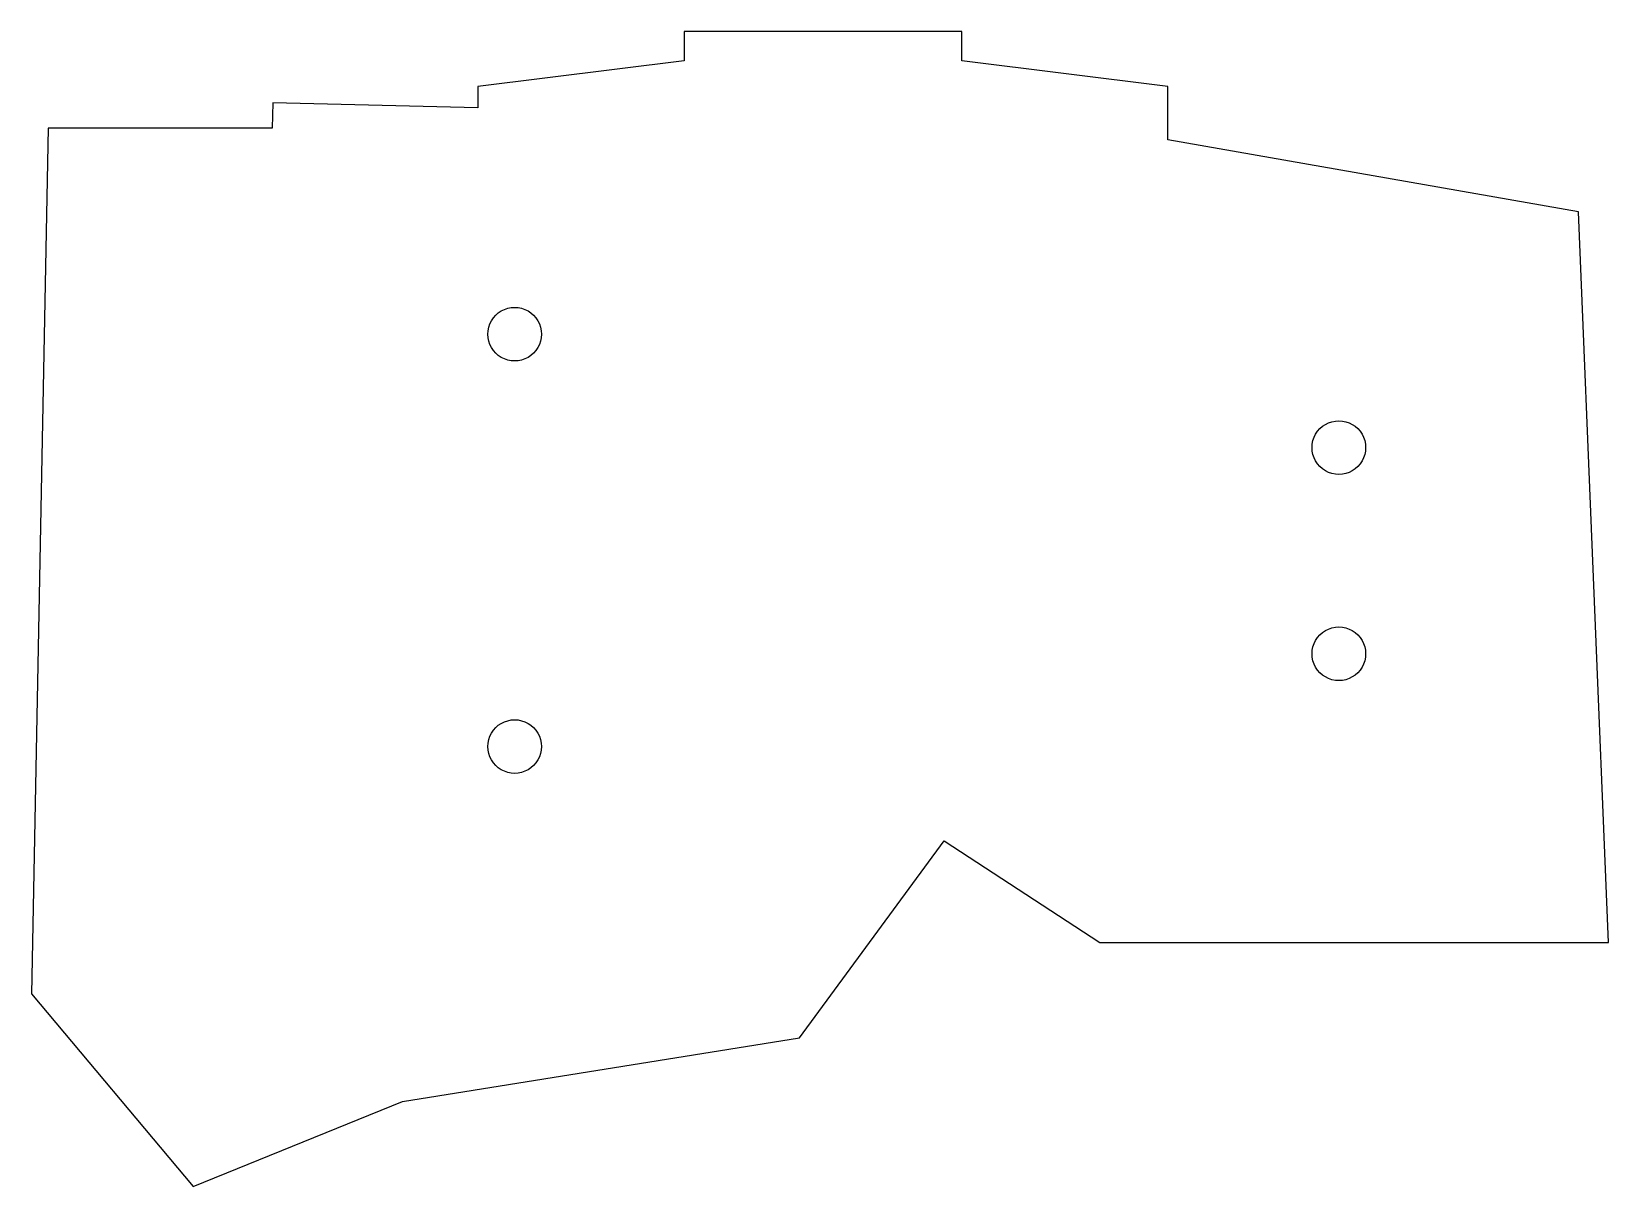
# Model space of a CAD drawing. Header units: metres. Extents: x -76 to 77, y -56 to 56.
import ezdxf

# ---------------------------------------------------------------- set-up
doc = ezdxf.new("R2010")
doc.units = ezdxf.units.M

msp = doc.modelspace()

# ---------------------------------------------------------------- linework, layer by layer
for p, q in [((13.821, 55.612), (-13.129, 55.612)), ((-13.129, 55.612), (-13.129, 52.7732)), ((13.821, 52.7732), (13.821, 55.612)), ((-13.129, 52.7732), (-33.129, 50.2732)), ((33.821, 50.2732), (13.821, 52.7732)), ((-33.129, 50.2732), (-33.129, 48.2109)), ((33.821, 45.1037), (33.821, 50.2732)), ((-53.0383, 48.7116), (-53.0935, 46.2421)), ((-33.129, 48.2109), (-53.0383, 48.7116)), ((-74.8563, 46.2421), (-76.4589, -37.7138)), ((-53.0935, 46.2421), (-74.8563, 46.2421)), ((73.6853, 38.1265), (33.821, 45.1037)), ((76.5989, -32.7429), (73.6853, 38.1265)), ((-31.971, 27.252), (-31.8206, 27.5571)), ((-31.8206, 27.5571), (-31.6317, 27.8398)), ((-31.6317, 27.8398), (-31.4074, 28.0955)), ((-31.4074, 28.0955), (-31.1517, 28.3198)), ((-31.1517, 28.3198), (-30.8689, 28.5087)), ((-30.8689, 28.5087), (-30.5639, 28.6591)), ((-30.5639, 28.6591), (-30.2419, 28.7684)), ((-30.2419, 28.7684), (-29.9083, 28.8348)), ((-29.9083, 28.8348), (-29.5689, 28.8571)), ((-29.5689, 28.8571), (-29.2296, 28.8348)), ((-29.2296, 28.8348), (-28.896, 28.7684)), ((-28.896, 28.7684), (-28.574, 28.6591)), ((-28.574, 28.6591), (-28.269, 28.5087)), ((-28.269, 28.5087), (-27.9862, 28.3198)), ((-27.9862, 28.3198), (-27.7305, 28.0955)), ((-27.7305, 28.0955), (-27.5062, 27.8398)), ((-27.5062, 27.8398), (-27.3173, 27.5571)), ((-27.3173, 27.5571), (-27.1669, 27.252)), ((-32.1689, 26.257), (-32.1467, 26.5964)), ((-32.1467, 25.9177), (-32.1689, 26.257)), ((-32.1467, 26.5964), (-32.0804, 26.93)), ((-32.0804, 26.93), (-31.971, 27.252)), ((-27.1669, 27.252), (-27.0575, 26.93)), ((-27.0575, 26.93), (-26.9912, 26.5964)), ((-26.9912, 26.5964), (-26.9689, 26.257)), ((-26.9689, 26.257), (-26.9912, 25.9177)), ((-32.0804, 25.5841), (-32.1467, 25.9177)), ((-31.971, 25.2621), (-32.0804, 25.5841)), ((-31.8206, 24.957), (-31.971, 25.2621)), ((-31.6317, 24.6743), (-31.8206, 24.957)), ((-31.4074, 24.4186), (-31.6317, 24.6743)), ((-27.5062, 24.6743), (-27.7305, 24.4186)), ((-27.3173, 24.957), (-27.5062, 24.6743)), ((-27.1669, 25.2621), (-27.3173, 24.957)), ((-27.0575, 25.5841), (-27.1669, 25.2621)), ((-26.9912, 25.9177), (-27.0575, 25.5841)), ((-31.1517, 24.1943), (-31.4074, 24.4186)), ((-30.8689, 24.0054), (-31.1517, 24.1943)), ((-30.5639, 23.855), (-30.8689, 24.0054)), ((-30.2419, 23.7456), (-30.5639, 23.855)), ((-29.9083, 23.6793), (-30.2419, 23.7456)), ((-29.5689, 23.657), (-29.9083, 23.6793)), ((-29.2296, 23.6793), (-29.5689, 23.657)), ((-28.896, 23.7456), (-29.2296, 23.6793)), ((-28.574, 23.855), (-28.896, 23.7456)), ((-28.269, 24.0054), (-28.574, 23.855)), ((-27.9862, 24.1943), (-28.269, 24.0054)), ((-27.7305, 24.4186), (-27.9862, 24.1943)), ((48.1794, 16.5571), (48.3683, 16.8398)), ((48.3683, 16.8398), (48.5926, 17.0955)), ((48.5926, 17.0955), (48.8483, 17.3198)), ((48.8483, 17.3198), (49.131, 17.5087)), ((49.131, 17.5087), (49.4361, 17.6591)), ((49.4361, 17.6591), (49.7581, 17.7684)), ((49.7581, 17.7684), (50.0917, 17.8348)), ((50.0917, 17.8348), (50.431, 17.8571)), ((50.431, 17.8571), (50.7704, 17.8348)), ((50.7704, 17.8348), (51.104, 17.7684)), ((51.104, 17.7684), (51.426, 17.6591)), ((51.426, 17.6591), (51.731, 17.5087)), ((51.731, 17.5087), (52.0138, 17.3198)), ((52.0138, 17.3198), (52.2695, 17.0955)), ((52.2695, 17.0955), (52.4938, 16.8398)), ((52.4938, 16.8398), (52.6827, 16.5571)), ((47.831, 15.257), (47.8533, 15.5964)), ((47.8533, 15.5964), (47.9196, 15.93)), ((47.9196, 15.93), (48.0289, 16.252)), ((48.0289, 16.252), (48.1794, 16.5571)), ((52.6827, 16.5571), (52.8331, 16.252)), ((52.8331, 16.252), (52.9424, 15.93)), ((52.9424, 15.93), (53.0088, 15.5964)), ((53.0088, 15.5964), (53.031, 15.257)), ((47.8533, 14.9177), (47.831, 15.257)), ((47.9196, 14.5841), (47.8533, 14.9177)), ((48.0289, 14.2621), (47.9196, 14.5841)), ((48.1794, 13.957), (48.0289, 14.2621)), ((48.3683, 13.6743), (48.1794, 13.957)), ((52.6827, 13.957), (52.4938, 13.6743)), ((52.8331, 14.2621), (52.6827, 13.957)), ((52.9424, 14.5841), (52.8331, 14.2621)), ((53.0088, 14.9177), (52.9424, 14.5841)), ((53.031, 15.257), (53.0088, 14.9177)), ((48.5926, 13.4186), (48.3683, 13.6743)), ((48.8483, 13.1943), (48.5926, 13.4186)), ((49.131, 13.0054), (48.8483, 13.1943)), ((49.4361, 12.855), (49.131, 13.0054)), ((49.7581, 12.7456), (49.4361, 12.855)), ((50.0917, 12.6793), (49.7581, 12.7456)), ((50.431, 12.657), (50.0917, 12.6793)), ((50.7704, 12.6793), (50.431, 12.657)), ((51.104, 12.7456), (50.7704, 12.6793)), ((51.426, 12.855), (51.104, 12.7456)), ((51.731, 13.0054), (51.426, 12.855)), ((52.0138, 13.1943), (51.731, 13.0054)), ((52.2695, 13.4186), (52.0138, 13.1943)), ((52.4938, 13.6743), (52.2695, 13.4186)), ((48.3683, -3.16016), (48.5926, -2.90446)), ((48.5926, -2.90446), (48.8483, -2.68022)), ((48.8483, -2.68022), (49.131, -2.49127)), ((49.131, -2.49127), (49.4361, -2.34085)), ((49.4361, -2.34085), (49.7581, -2.23154)), ((49.7581, -2.23154), (50.0917, -2.16518)), ((50.0917, -2.16518), (50.431, -2.14293)), ((50.431, -2.14293), (50.7704, -2.16518)), ((50.7704, -2.16518), (51.104, -2.23154)), ((51.104, -2.23154), (51.426, -2.34085)), ((51.426, -2.34085), (51.731, -2.49127)), ((51.731, -2.49127), (52.0138, -2.68022)), ((52.0138, -2.68022), (52.2695, -2.90446)), ((52.2695, -2.90446), (52.4938, -3.16016)), ((47.831, -4.74294), (47.8533, -4.40356)), ((47.8533, -4.40356), (47.9196, -4.07001)), ((47.9196, -4.07001), (48.0289, -3.74796)), ((48.0289, -3.74796), (48.1794, -3.44293)), ((48.1794, -3.44293), (48.3683, -3.16016)), ((52.4938, -3.16016), (52.6827, -3.44293)), ((52.6827, -3.44293), (52.8331, -3.74796)), ((52.8331, -3.74796), (52.9424, -4.07001)), ((52.9424, -4.07001), (53.0088, -4.40356)), ((53.0088, -4.40356), (53.031, -4.74294)), ((47.8533, -5.08231), (47.831, -4.74294)), ((47.9196, -5.41586), (47.8533, -5.08231)), ((48.0289, -5.73792), (47.9196, -5.41586)), ((48.1794, -6.04294), (48.0289, -5.73792)), ((48.3683, -6.32571), (48.1794, -6.04294)), ((52.6827, -6.04294), (52.4938, -6.32571)), ((52.8331, -5.73792), (52.6827, -6.04294)), ((52.9424, -5.41586), (52.8331, -5.73792)), ((53.0088, -5.08231), (52.9424, -5.41586)), ((53.031, -4.74294), (53.0088, -5.08231)), ((48.5926, -6.58142), (48.3683, -6.32571)), ((48.8483, -6.80565), (48.5926, -6.58142)), ((49.131, -6.9946), (48.8483, -6.80565)), ((49.4361, -7.14502), (49.131, -6.9946)), ((49.7581, -7.25435), (49.4361, -7.14502)), ((50.0917, -7.32069), (49.7581, -7.25435)), ((50.431, -7.34294), (50.0917, -7.32069)), ((50.7704, -7.32069), (50.431, -7.34294)), ((51.104, -7.25435), (50.7704, -7.32069)), ((51.426, -7.14502), (51.104, -7.25435)), ((51.731, -6.9946), (51.426, -7.14502)), ((52.0138, -6.80565), (51.731, -6.9946)), ((52.2695, -6.58142), (52.0138, -6.80565)), ((52.4938, -6.32571), (52.2695, -6.58142)), ((-31.8206, -12.4429), (-31.6317, -12.1602)), ((-31.6317, -12.1602), (-31.4074, -11.9045)), ((-31.4074, -11.9045), (-31.1517, -11.6802)), ((-31.1517, -11.6802), (-30.8689, -11.4913)), ((-30.8689, -11.4913), (-30.5639, -11.3409)), ((-30.5639, -11.3409), (-30.2419, -11.2315)), ((-30.2419, -11.2315), (-29.9083, -11.1652)), ((-29.9083, -11.1652), (-29.5689, -11.1429)), ((-29.5689, -11.1429), (-29.2296, -11.1652)), ((-29.2296, -11.1652), (-28.896, -11.2315)), ((-28.896, -11.2315), (-28.574, -11.3409)), ((-28.574, -11.3409), (-28.269, -11.4913)), ((-28.269, -11.4913), (-27.9862, -11.6802)), ((-27.9862, -11.6802), (-27.7305, -11.9045)), ((-27.7305, -11.9045), (-27.5062, -12.1602)), ((-27.5062, -12.1602), (-27.3173, -12.4429)), ((-32.1689, -13.7429), (-32.1467, -13.4036)), ((-32.1467, -14.0823), (-32.1689, -13.7429)), ((-32.1467, -13.4036), (-32.0804, -13.07)), ((-32.0804, -13.07), (-31.971, -12.748)), ((-31.971, -12.748), (-31.8206, -12.4429)), ((-27.3173, -12.4429), (-27.1669, -12.748)), ((-27.1669, -12.748), (-27.0575, -13.07)), ((-27.0575, -13.07), (-26.9912, -13.4036)), ((-26.9912, -13.4036), (-26.9689, -13.7429)), ((-26.9689, -13.7429), (-26.9912, -14.0823)), ((-32.0804, -14.4159), (-32.1467, -14.0823)), ((-31.971, -14.7379), (-32.0804, -14.4159)), ((-31.8206, -15.0429), (-31.971, -14.7379)), ((-31.6317, -15.3257), (-31.8206, -15.0429)), ((-27.3173, -15.0429), (-27.5062, -15.3257)), ((-27.1669, -14.7379), (-27.3173, -15.0429)), ((-27.0575, -14.4159), (-27.1669, -14.7379)), ((-26.9912, -14.0823), (-27.0575, -14.4159)), ((-31.4074, -15.5814), (-31.6317, -15.3257)), ((-31.1517, -15.8056), (-31.4074, -15.5814)), ((-30.8689, -15.9946), (-31.1517, -15.8056)), ((-30.5639, -16.145), (-30.8689, -15.9946)), ((-30.2419, -16.2543), (-30.5639, -16.145)), ((-29.9083, -16.3207), (-30.2419, -16.2543)), ((-29.5689, -16.3429), (-29.9083, -16.3207)), ((-29.2296, -16.3207), (-29.5689, -16.3429)), ((-28.896, -16.2543), (-29.2296, -16.3207)), ((-28.574, -16.145), (-28.896, -16.2543)), ((-28.269, -15.9946), (-28.574, -16.145)), ((-27.9862, -15.8056), (-28.269, -15.9946)), ((-27.7305, -15.5814), (-27.9862, -15.8056)), ((-27.5062, -15.3257), (-27.7305, -15.5814)), ((-1.90477, -41.9816), (12.1123, -22.8887)), ((12.1123, -22.8887), (27.2434, -32.7429)), ((27.2434, -32.7429), (76.5989, -32.7429)), ((-76.4589, -37.7138), (-60.7698, -56.4114)), ((-40.4634, -48.1873), (-1.90477, -41.9816)), ((-60.7698, -56.4114), (-40.4634, -48.1873))]:
    msp.add_line(p, q)

doc.saveas('drawing.dxf')
